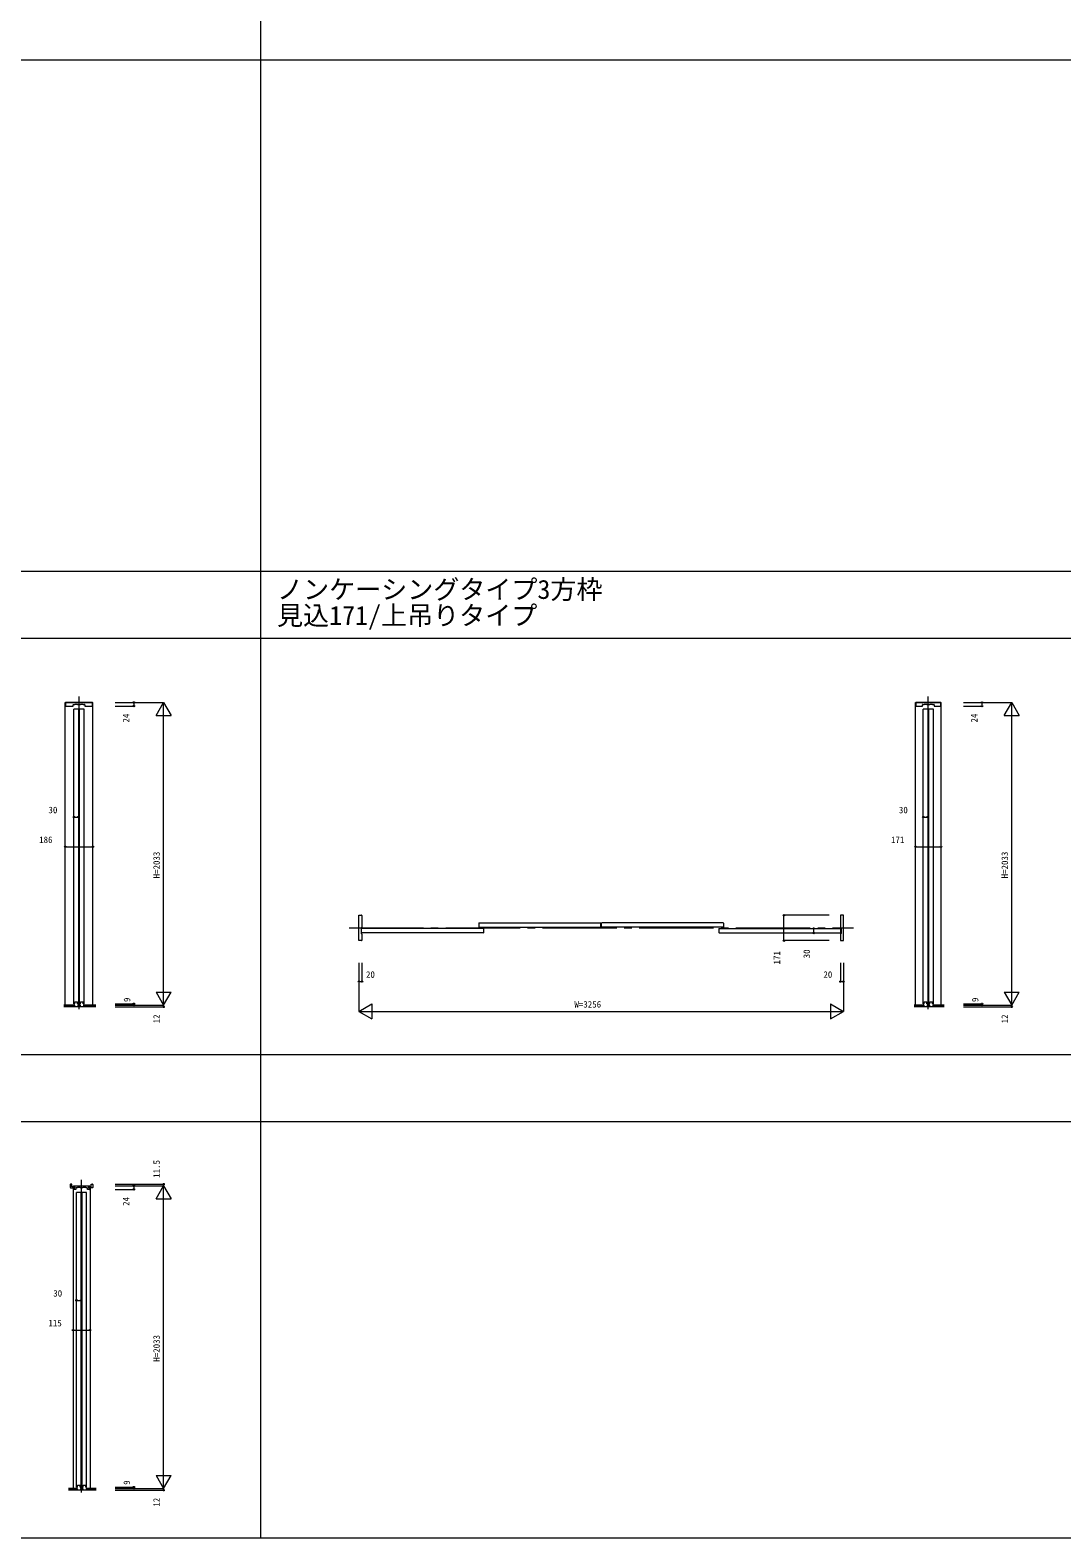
# Model space of a CAD drawing. Units: millimetres, scale not verified. Extents: x -14341 to 14341, y -10000 to 10000.
# Drawn here: x -4492 to 2442, y -10000 to 130 of the extents above; entities that cross this region are included whole.
import ezdxf
from ezdxf.enums import TextEntityAlignment as Align

# ---------------------------------------------------------------- set-up
doc = ezdxf.new("R2010")
doc.units = ezdxf.units.MM
doc.header["$LTSCALE"] = 50
doc.linetypes.add('USER1', pattern=[13, 10, -1, 1, -1])
for name, color, linetype, lineweight in [('0-0_0', 7, 'Continuous', 18), ('0-1_YKK_F1', 7, 'Continuous', 18), ('0-3_YKK_N1', 2, 'Continuous', 18), ('0-4_YKK_B1', 4, 'Continuous', 18), ('0-5_YKK_Z1', 7, 'Continuous', 18)]:
    doc.layers.add(name, color=color, linetype=linetype, lineweight=lineweight)
doc.styles.add('ＭＳ ゴシック', font='')
doc.styles.get('ＭＳ ゴシック').set_extended_font_data('MS Gothic')

msp = doc.modelspace()

# ---------------------------------------------------------------- linework, layer by layer
at = {"layer": '0-1_YKK_F1'}
for p, q in [((-2940.51, -10000), (-2940.51, 9500)), ((-14340.51, -70), (14159.49, -70)), ((-14340.51, -3505), (14159.49, -3505)), ((-14340.51, -3955), (14159.49, -3955)), ((-14340.51, -6752.5), (8459.49, -6752.5)), ((-14340.51, -7202.5), (8459.49, -7202.5)), ((-14340.51, -10000), (14340.51, -10000))]:
    msp.add_line(p, q, dxfattribs=at)
at = {"layer": '0-3_YKK_N1'}
for p, q in [((-3920.01, -4387.5), (-3595.01, -4387.5)), ((-3920.01, -4411.5), (-3795.01, -4411.5)), ((-3795.01, -4387.5), (-3795.01, -4411.5)), ((-3645.01, -4474.1), (-3595.01, -4387.5)), ((-3595.01, -6420.5), (-3595.01, -4387.5)), ((-3595.01, -4387.5), (-3545.01, -4474.1)), ((1779.99, -4387.5), (2104.99, -4387.5)), ((1779.99, -4411.5), (1904.99, -4411.5)), ((1904.99, -4387.5), (1904.99, -4411.5)), ((2054.99, -4474.1), (2104.99, -4387.5)), ((2104.99, -6420.5), (2104.99, -4387.5)), ((2104.99, -4387.5), (2154.99, -4474.1)), ((-3645.01, -4474.1), (-3545.01, -4474.1)), ((2054.99, -4474.1), (2154.99, -4474.1)), ((-4197.01, -5156.88), (-4167.01, -5156.88)), ((1510.49, -5156.88), (1540.49, -5156.88)), ((-4256.01, -5356.88), (-4070.01, -5356.88)), ((1458.99, -5356.88), (1629.99, -5356.88)), ((573.99, -5987.5), (573.99, -5816.5)), ((878.99, -5816.5), (573.99, -5816.5)), ((773.99, -5936), (773.99, -5906)), ((878.99, -5987.5), (573.99, -5987.5)), ((-2282.01, -6137.5), (-2282.01, -6462.5)), ((-2262.01, -6137.5), (-2262.01, -6262.5)), ((973.99, -6137.5), (973.99, -6462.5)), ((-2282.01, -6262.5), (-2262.01, -6262.5)), ((-3645.01, -6333.9), (-3545.01, -6333.9)), ((-3645.01, -6333.9), (-3595.01, -6420.5)), ((-3595.01, -6420.5), (-3545.01, -6333.9)), ((2054.99, -6333.9), (2154.99, -6333.9)), ((2054.99, -6333.9), (2104.99, -6420.5)), ((2104.99, -6420.5), (2154.99, -6333.9)), ((-3920.01, -6420.5), (-3595.01, -6420.5)), ((-3920.01, -6432.5), (-3595.01, -6432.5)), ((-3595.01, -6420.5), (-3595.01, -6432.5)), ((-2282.01, -6462.5), (-2195.41, -6412.5)), ((-2282.01, -6462.5), (973.99, -6462.5)), ((-2282.01, -6462.5), (-2195.41, -6512.5)), ((-2195.41, -6412.5), (-2195.41, -6512.5)), ((887.39, -6412.5), (887.39, -6512.5)), ((887.39, -6412.5), (973.99, -6462.5)), ((887.39, -6512.5), (973.99, -6462.5)), ((1779.99, -6420.5), (2104.99, -6420.5)), ((1779.99, -6432.5), (2104.99, -6432.5)), ((2104.99, -6420.5), (2104.99, -6432.5)), ((-3920.01, -7623.5), (-3595.01, -7623.5)), ((-3920.01, -7635), (-3595.01, -7635)), ((-3920.01, -7659), (-3795.01, -7659)), ((-3795.01, -7635), (-3795.01, -7659)), ((-3645.01, -7721.6), (-3595.01, -7635)), ((-3595.01, -7635), (-3595.01, -7623.5)), ((-3595.01, -9668), (-3595.01, -7635)), ((-3595.01, -7635), (-3545.01, -7721.6)), ((-3645.01, -7721.6), (-3545.01, -7721.6)), ((-4180.01, -8404.38), (-4150.01, -8404.38)), ((-4203.51, -8604.38), (-4088.51, -8604.38)), ((-3645.01, -9581.4), (-3545.01, -9581.4)), ((-3645.01, -9581.4), (-3595.01, -9668)), ((-3595.01, -9668), (-3545.01, -9581.4)), ((-3920.01, -9659), (-3795.01, -9659)), ((-3920.01, -9668), (-3595.01, -9668)), ((-3920.01, -9680), (-3595.01, -9680)), ((-3795.01, -9659), (-3795.01, -9668)), ((-3595.01, -9668), (-3595.01, -9680))]:
    msp.add_line(p, q, dxfattribs=at)
for points in [[(953.99, -6137.5), (953.99, -6262.5), (973.99, -6262.5)], [(-3920.01, -6411.5), (-3795.01, -6411.5), (-3795.01, -6420.5)], [(1779.99, -6411.5), (1904.99, -6411.5), (1904.99, -6420.5)]]:
    msp.add_lwpolyline(points, dxfattribs=at)
for centre in [(-3795.01, -4387.5), (-3795.01, -4411.5), (1904.99, -4387.5), (1904.99, -4411.5), (-4197.01, -5156.88), (-4167.01, -5156.88), (1510.49, -5156.88), (1540.49, -5156.88), (-4256.01, -5356.88), (-4070.01, -5356.88), (1458.99, -5356.88), (1629.99, -5356.88), (573.99, -5816.5), (773.99, -5906), (773.99, -5936), (573.99, -5987.5), (-2282.01, -6262.5), (-2262.01, -6262.5), (953.99, -6262.5), (973.99, -6262.5), (-3795.01, -6411.5), (-3795.01, -6420.5), (-3595.01, -6432.5), (1904.99, -6411.5), (1904.99, -6420.5), (2104.99, -6432.5), (-3795.01, -7635), (-3795.01, -7659), (-3595.01, -7623.5), (-4180.01, -8404.38), (-4150.01, -8404.38), (-4203.51, -8604.38), (-4088.51, -8604.38), (-3795.01, -9659), (-3795.01, -9668), (-3595.01, -9680)]:
    msp.add_circle(centre, 5, dxfattribs=at)
at = {"layer": '0-4_YKK_B1'}
for p, q in [((-4256.01, -6420.5), (-4256.01, -4387.5)), ((-4256.01, -4387.5), (-4070.01, -4387.5)), ((-4167.01, -4431.5), (-4197.01, -4431.5)), ((-4197.01, -6411.5), (-4197.01, -4431.5)), ((-4167.01, -4431.5), (-4167.01, -6411.5)), ((-4129.01, -4431.5), (-4159.01, -4431.5)), ((-4159.01, -6411.5), (-4159.01, -4431.5)), ((-4129.01, -6411.5), (-4129.01, -4431.5)), ((-4070.01, -6420.3), (-4070.01, -4387.5)), ((1458.99, -6420.5), (1458.99, -4387.5)), ((1458.99, -4387.5), (1629.99, -4387.5)), ((1540.49, -4431.5), (1510.49, -4431.5)), ((1510.49, -6411.5), (1510.49, -4431.5)), ((1540.49, -4431.5), (1540.49, -6411.5)), ((1578.49, -4431.5), (1548.49, -4431.5)), ((1548.49, -6411.5), (1548.49, -4431.5)), ((1578.49, -6411.5), (1578.49, -4431.5)), ((1629.99, -6420.3), (1629.99, -4387.5)), ((-2262.01, -5818.5), (-2262.01, -5900)), ((-1476.01, -5870), (-1474.01, -5868)), ((-1476.01, -5870), (-1476.01, -5896)), ((-1474.01, -5868), (-658.01, -5868)), ((-658.01, -5868), (-656.01, -5870)), ((-656.01, -5896), (-656.01, -5870)), ((-650.01, -5868), (-652.01, -5870)), ((-652.01, -5896), (-652.01, -5870)), ((165.99, -5868), (-650.01, -5868)), ((167.99, -5870), (165.99, -5868)), ((167.99, -5870), (167.99, -5896)), ((953.99, -5818.5), (953.99, -5900)), ((-2267.01, -5903), (-2267.01, -5939)), ((-2263.51, -5906), (-2265.51, -5908)), ((-2265.51, -5934), (-2265.51, -5908)), ((-2263.51, -5936), (-2265.51, -5934)), ((-2263.01, -5901), (-2265.01, -5901)), ((-2265.01, -5941), (-2263.01, -5941)), ((-1447.51, -5906), (-2263.51, -5906)), ((-1447.51, -5936), (-2263.51, -5936)), ((-2262.01, -5942), (-2262.01, -5985.5)), ((-1474.01, -5898), (-1476.01, -5896)), ((-1474.01, -5898), (-658.01, -5898)), ((-1445.51, -5908), (-1447.51, -5906)), ((-1447.51, -5936), (-1445.51, -5934)), ((-1445.51, -5908), (-1445.51, -5934)), ((-658.01, -5898), (-656.01, -5896)), ((-650.01, -5898), (-652.01, -5896)), ((165.99, -5898), (-650.01, -5898)), ((137.49, -5908), (139.49, -5906)), ((137.49, -5908), (137.49, -5934)), ((139.49, -5936), (137.49, -5934)), ((139.49, -5906), (955.49, -5906)), ((139.49, -5936), (955.49, -5936)), ((165.99, -5898), (167.99, -5896)), ((953.99, -5942), (953.99, -5985.5)), ((954.99, -5901), (956.99, -5901)), ((956.99, -5941), (954.99, -5941)), ((955.49, -5906), (957.49, -5908)), ((955.49, -5936), (957.49, -5934)), ((957.49, -5934), (957.49, -5908)), ((958.99, -5903), (958.99, -5939)), ((-4197.01, -6411.5), (-4190.51, -6411.5)), ((-4190.51, -6411.5), (-4190.51, -6397.5)), ((-4190.51, -6397.5), (-4173.51, -6397.5)), ((-4173.51, -6411.5), (-4173.51, -6397.5)), ((-4173.51, -6411.5), (-4167.01, -6411.5)), ((-4159.01, -6411.5), (-4152.51, -6411.5)), ((-4152.51, -6411.5), (-4152.51, -6397.5)), ((-4152.51, -6397.5), (-4135.51, -6397.5)), ((-4135.51, -6411.5), (-4135.51, -6397.5)), ((-4135.51, -6411.5), (-4129.01, -6411.5)), ((1510.49, -6411.5), (1516.99, -6411.5)), ((1516.99, -6411.5), (1516.99, -6397.5)), ((1516.99, -6397.5), (1533.99, -6397.5)), ((1533.99, -6411.5), (1533.99, -6397.5)), ((1533.99, -6411.5), (1540.49, -6411.5)), ((1548.49, -6411.5), (1554.99, -6411.5)), ((1554.99, -6411.5), (1554.99, -6397.5)), ((1554.99, -6397.5), (1571.99, -6397.5)), ((1571.99, -6411.5), (1571.99, -6397.5)), ((1571.99, -6411.5), (1578.49, -6411.5)), ((-4222.01, -7625.5), (-4222.01, -7645.5)), ((-4203.51, -7647.7), (-4203.51, -9668)), ((-4150.01, -7679), (-4180.01, -7679)), ((-4180.01, -9659), (-4180.01, -7679)), ((-4150.01, -7679), (-4150.01, -9659)), ((-4112.01, -7679), (-4142.01, -7679)), ((-4142.01, -9659), (-4142.01, -7679)), ((-4112.01, -9659), (-4112.01, -7679)), ((-4088.51, -7647.7), (-4088.51, -9668)), ((-4070.01, -7625.5), (-4070.01, -7645.5)), ((-4180.01, -9659), (-4173.51, -9659)), ((-4173.51, -9659), (-4173.51, -9645)), ((-4173.51, -9645), (-4156.51, -9645)), ((-4156.51, -9659), (-4156.51, -9645)), ((-4156.51, -9659), (-4150.01, -9659)), ((-4142.01, -9659), (-4135.51, -9659)), ((-4135.51, -9659), (-4135.51, -9645)), ((-4135.51, -9645), (-4118.51, -9645)), ((-4118.51, -9659), (-4118.51, -9645)), ((-4118.51, -9659), (-4112.01, -9659))]:
    msp.add_line(p, q, dxfattribs=at)
for points in [[(-4072.51, -4409.5), (-4072.51, -4387.5), (-4253.51, -4387.5), (-4253.51, -4409.5)], [(-4251.51, -4411.5), (-4202.21, -4411.5), (-4201.71, -4411), (-4201.71, -4402.3)], [(-4199.71, -4400.3), (-4191.51, -4400.3), (-4191.51, -4397.5), (-4172.51, -4397.5), (-4172.51, -4400.3), (-4153.51, -4400.3), (-4153.51, -4397.5), (-4134.51, -4397.5), (-4134.51, -4400.3), (-4126.31, -4400.3)], [(-4124.31, -4402.3), (-4124.31, -4411), (-4123.81, -4411.5), (-4074.51, -4411.5)], [(1627.49, -4409.5), (1627.49, -4387.5), (1461.49, -4387.5), (1461.49, -4409.5)], [(1463.49, -4411.5), (1505.29, -4411.5), (1505.79, -4411), (1505.79, -4402.3)], [(1507.79, -4400.3), (1515.99, -4400.3), (1515.99, -4397.5), (1534.99, -4397.5), (1534.99, -4400.3), (1553.99, -4400.3), (1553.99, -4397.5), (1572.99, -4397.5), (1572.99, -4400.3), (1581.19, -4400.3)], [(1583.19, -4402.3), (1583.19, -4411), (1583.69, -4411.5), (1625.49, -4411.5)], [(-2264.01, -5987.5), (-2282.01, -5987.5), (-2282.01, -5955), (-2282.01, -5849), (-2282.01, -5816.5), (-2264.01, -5816.5)], [(955.99, -5987.5), (973.99, -5987.5), (973.99, -5955), (973.99, -5849), (973.99, -5816.5), (955.99, -5816.5)], [(-4211.01, -7640.5), (-4211.01, -7623.5), (-4220.01, -7623.5)], [(-4220.01, -7647.5), (-4197.01, -7647.5), (-4197.01, -7640.5), (-4211.01, -7640.5)], [(-4201.01, -7657), (-4201.01, -7648), (-4194.01, -7648), (-4191.51, -7648), (-4191.51, -7640.3), (-4200.01, -7640.3), (-4201.01, -7639.3), (-4201.01, -7635), (-4091.01, -7635), (-4091.01, -7639.3), (-4092.01, -7640.3), (-4100.51, -7640.3), (-4100.51, -7648), (-4098.01, -7648), (-4091.01, -7648), (-4091.01, -7657)], [(-4184.71, -7649.8), (-4184.71, -7658.5), (-4185.21, -7659), (-4199.01, -7659)], [(-4109.31, -7647.8), (-4117.51, -7647.8), (-4117.51, -7645), (-4136.51, -7645), (-4136.51, -7647.8), (-4155.51, -7647.8), (-4155.51, -7645), (-4174.51, -7645), (-4174.51, -7647.8), (-4182.71, -7647.8)], [(-4093.01, -7659), (-4106.81, -7659), (-4107.31, -7658.5), (-4107.31, -7649.8)], [(-4072.01, -7647.5), (-4095.01, -7647.5), (-4095.01, -7640.5), (-4081.01, -7640.5)], [(-4081.01, -7640.5), (-4081.01, -7623.5), (-4072.01, -7623.5)]]:
    msp.add_lwpolyline(points, dxfattribs=at)
for centre, radius, start, end in [((-4251.51, -4409.5), 2, 180.00001, 270.00001), ((-4199.71, -4402.3), 2, 90, 180), ((-4126.31, -4402.3), 2, 0, 90), ((-4074.51, -4409.5), 2, 270, 0), ((1463.49, -4409.5), 2, 180.00001, 270.00001), ((1507.79, -4402.3), 2, 90, 180), ((1581.19, -4402.3), 2, 0, 90), ((1625.49, -4409.5), 2, 270, 0), ((-2264.01, -5818.5), 2, 0, 90), ((955.99, -5818.5), 2, 90, 180), ((-2265.01, -5903), 2, 90, 180), ((-2265.01, -5939), 2, 180, 270), ((-2263.01, -5900), 1, 270, 0), ((-2263.01, -5942), 1, 0, 90), ((954.99, -5900), 1, 180, 270), ((954.99, -5942), 1, 90, 180), ((956.99, -5903), 2, 0, 90), ((956.99, -5939), 2, 270, 0), ((-2264.01, -5985.5), 2, 270, 0), ((955.99, -5985.5), 2, 180, 270), ((-4220.01, -7625.5), 2, 90, 180), ((-4220.01, -7645.5), 2, 180, 270), ((-4199.01, -7657), 2, 180, 270), ((-4182.71, -7649.8), 2, 90, 180), ((-4109.31, -7649.8), 2, 0, 90), ((-4093.01, -7657), 2, 270, 0), ((-4072.01, -7625.5), 2, 0, 90), ((-4072.01, -7645.5), 2, 270, 0)]:
    msp.add_arc(centre, radius, start, end, dxfattribs=at)
at = {"layer": '0-5_YKK_Z1', "linetype": 'USER1'}
for p, q in [((-4163.01, -6448.16), (-4163.01, -4347.95)), ((1544.49, -6448.16), (1544.49, -4347.95)), ((-2348.72, -5902), (1041.61, -5902)), ((-4146.01, -9695.66), (-4146.01, -7595.45))]:
    msp.add_line(p, q, dxfattribs=at)
at = {"layer": '0-5_YKK_Z1'}
for p, q in [((-4193.01, -6420.5), (-4266.01, -6420.5)), ((-4193.01, -6422.9), (-4266.01, -6422.9)), ((-4193.01, -6425.3), (-4266.01, -6425.3)), ((-4193.01, -6427.7), (-4266.01, -6427.7)), ((-4193.01, -6430.1), (-4266.01, -6430.1)), ((-4050.01, -6432.5), (-4266.01, -6432.5)), ((-4193.01, -6420.5), (-4193.01, -6432.5)), ((-4155.01, -6420.5), (-4171.01, -6420.5)), ((-4171.01, -6420.5), (-4171.01, -6432.5)), ((-4155.01, -6422.9), (-4171.01, -6422.9)), ((-4155.01, -6425.3), (-4171.01, -6425.3)), ((-4155.01, -6427.7), (-4171.01, -6427.7)), ((-4155.01, -6430.1), (-4171.01, -6430.1)), ((-4155.01, -6420.5), (-4155.01, -6432.5)), ((-4050.01, -6420.5), (-4133.01, -6420.5)), ((-4133.01, -6420.5), (-4133.01, -6432.5)), ((-4050.01, -6422.9), (-4133.01, -6422.9)), ((-4050.01, -6425.3), (-4133.01, -6425.3)), ((-4050.01, -6427.7), (-4133.01, -6427.7)), ((-4050.01, -6430.1), (-4133.01, -6430.1)), ((1514.49, -6420.5), (1448.99, -6420.5)), ((1514.49, -6422.9), (1448.99, -6422.9)), ((1514.49, -6425.3), (1448.99, -6425.3)), ((1514.49, -6427.7), (1448.99, -6427.7)), ((1514.49, -6430.1), (1448.99, -6430.1)), ((1649.99, -6432.5), (1448.99, -6432.5)), ((1514.49, -6420.5), (1514.49, -6432.5)), ((1552.49, -6420.5), (1536.49, -6420.5)), ((1536.49, -6420.5), (1536.49, -6432.5)), ((1552.49, -6422.9), (1536.49, -6422.9)), ((1552.49, -6425.3), (1536.49, -6425.3)), ((1552.49, -6427.7), (1536.49, -6427.7)), ((1552.49, -6430.1), (1536.49, -6430.1)), ((1552.49, -6420.5), (1552.49, -6432.5)), ((1649.99, -6420.5), (1574.49, -6420.5)), ((1574.49, -6420.5), (1574.49, -6432.5)), ((1649.99, -6422.9), (1574.49, -6422.9)), ((1649.99, -6425.3), (1574.49, -6425.3)), ((1649.99, -6427.7), (1574.49, -6427.7)), ((1649.99, -6430.1), (1574.49, -6430.1)), ((-4176.01, -9668), (-4234.01, -9668)), ((-4176.01, -9670.4), (-4234.01, -9670.4)), ((-4176.01, -9672.8), (-4234.01, -9672.8)), ((-4176.01, -9675.2), (-4234.01, -9675.2)), ((-4176.01, -9677.6), (-4234.01, -9677.6)), ((-4048.01, -9680), (-4234.01, -9680)), ((-4176.01, -9668), (-4176.01, -9680)), ((-4138.01, -9668), (-4154.01, -9668)), ((-4154.01, -9668), (-4154.01, -9680)), ((-4138.01, -9670.4), (-4154.01, -9670.4)), ((-4138.01, -9672.8), (-4154.01, -9672.8)), ((-4138.01, -9675.2), (-4154.01, -9675.2)), ((-4138.01, -9677.6), (-4154.01, -9677.6)), ((-4138.01, -9668), (-4138.01, -9680)), ((-4048.01, -9668), (-4116.01, -9668)), ((-4116.01, -9668), (-4116.01, -9680)), ((-4048.01, -9670.4), (-4116.01, -9670.4)), ((-4048.01, -9672.8), (-4116.01, -9672.8)), ((-4048.01, -9675.2), (-4116.01, -9675.2)), ((-4048.01, -9677.6), (-4116.01, -9677.6))]:
    msp.add_line(p, q, dxfattribs=at)

# ---------------------------------------------------------------- texts
at = {"layer": '0-0_0', "style": 'ＭＳ ゴシック'}
for s, p in [('ノンケーシングタイプ3方枠', (-2832.51, -3730)), ('見込171/上吊りタイプ', (-2832.51, -3905))]:
    msp.add_text(s, height=128.3, dxfattribs=at).set_placement(p, align=Align.BOTTOM_LEFT)
at = {"layer": '0-3_YKK_N1', "color": 7, "style": 'ＭＳ ゴシック'}
for s, p in [('24', (-3811.88, -4522.03)), ('24', (1888.12, -4522.03)), ('H=2033', (-3607.01, -5569)), ('H=2033', (2092.99, -5569)), ('171', (561.99, -6147.57)), ('30', (761.99, -6106.25)), ('9', (-3805.76, -6399.99)), ('9', (1894.24, -6399.99)), ('12', (-3607.01, -6543.16)), ('12', (2092.99, -6543.16)), ('11.5', (-3607.01, -7581.16)), ('24', (-3811.88, -7769.53)), ('H=2033', (-3607.01, -8816.5)), ('9', (-3807.59, -9643.91)), ('12', (-3607.01, -9790.66))]:
    msp.add_text(s, height=43.99, rotation=90, dxfattribs=at).set_placement(p, align=Align.BOTTOM_LEFT)
for s, p in [('30', (-4368.44, -5144.88)), ('30', (1346.56, -5144.88)), ('186', (-4431.18, -5344.88)), ('171', (1293.82, -5344.88)), ('20', (-2234.68, -6250.5)), ('20', (839.4, -6250.5)), ('W=3256', (-834.01, -6450.5)), ('30', (-4336.44, -8392.38)), ('115', (-4368.68, -8592.38))]:
    msp.add_text(s, height=43.99, dxfattribs=at).set_placement(p, align=Align.BOTTOM_LEFT)

doc.saveas('drawing.dxf')
